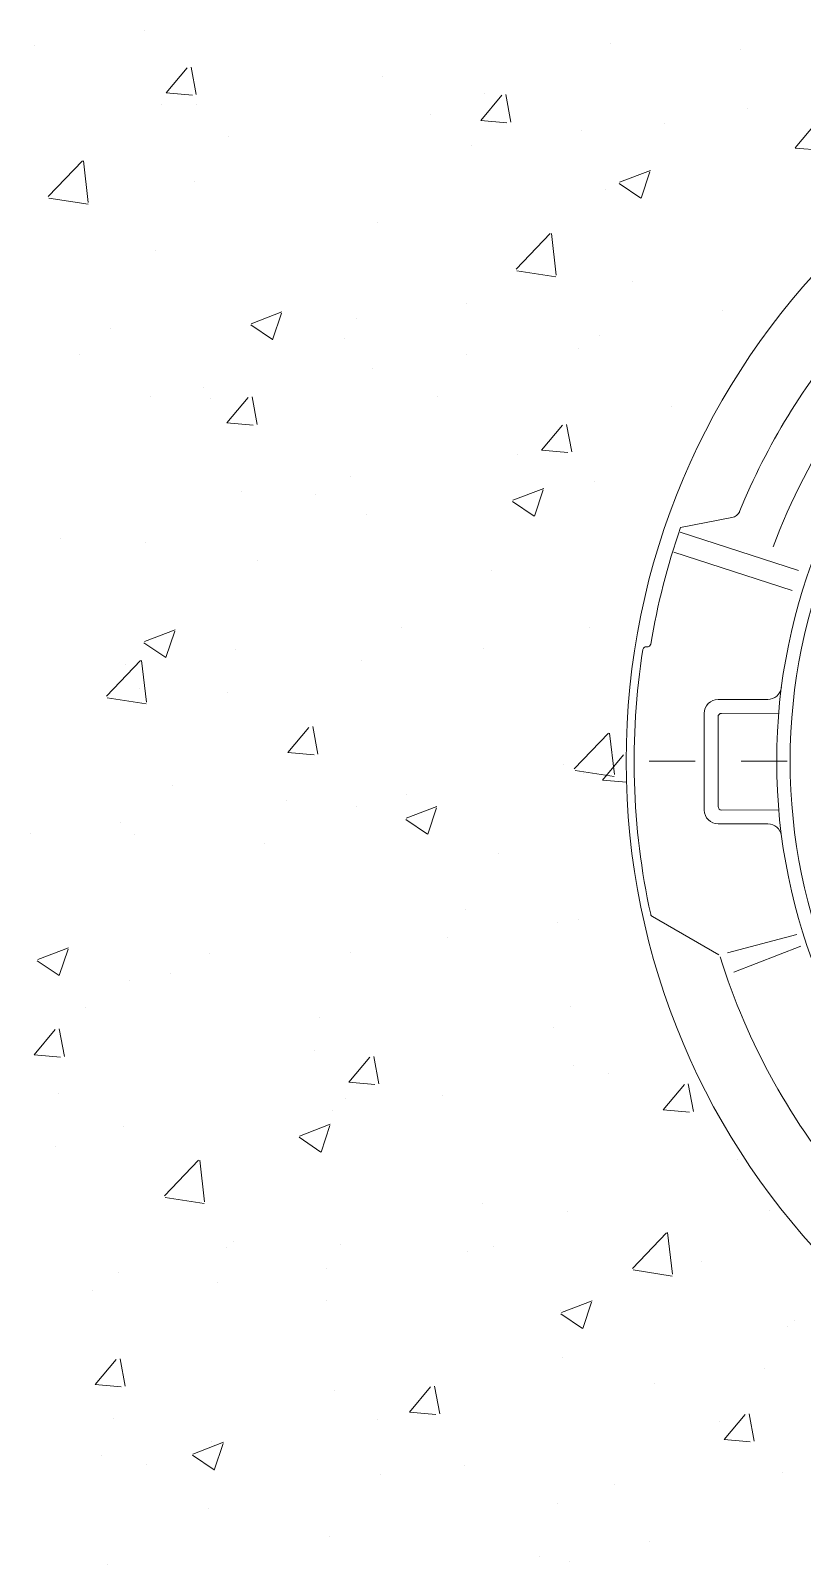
# Model space of a CAD drawing. Header units: millimetres. Extents: x 100 to 1222, y 100 to 694.
# Drawn here: x 300.968 to 302.644, y 528.104 to 531.436 of the extents above; entities that cross this region are included whole.
import ezdxf

# ---------------------------------------------------------------- set-up
doc = ezdxf.new("R2010")
doc.units = ezdxf.units.MM
doc.linetypes.add('SGC_DASHDOT', pattern=[1, 0.5, -0.25, 0, -0.25])
for name, color, linetype, lineweight in [('Alvenaria', 8, 'Continuous', 9), ('SGC-Conexoes (Linhas Externas)', 6, 'Continuous', 9), ('SGC-EIXOS', 9, 'SGC_DASHDOT', 9)]:
    doc.layers.add(name, color=color, linetype=linetype, lineweight=lineweight)

# ---------------------------------------------------------------- blocks, each defined once
blk = doc.blocks.new('BB-1-LC01-N0-D0-S0', base_point=(-177731.04, -35526.77))
at = {"layer": 'SGC-Conexoes (Linhas Externas)'}
for p, q in [((-178049.88, -35419.49), (-178088.73, -35404.46)), ((-178135.87, -35436.7), (-178097.42, -35414.5)), ((-178052.13, -35426.42), (-178092.39, -35415.75)), ((-178068.97, -35490.48), (-178097.77, -35490.45)), ((-178105.82, -35554.45), (-178105.78, -35498.45)), ((-178097.82, -35552.45), (-178097.78, -35500.45)), ((-178062.62, -35498.48), (-178095.78, -35498.45)), ((-178062.67, -35554.48), (-178095.82, -35554.45)), ((-178069.03, -35562.48), (-178097.83, -35562.45)), ((-178123.48, -35647.93), (-178054.96, -35625.67)), ((-178119.75, -35659.42), (-178051.22, -35637.16)), ((-178089.73, -35667.83), (-178119.51, -35662.07))]:
    blk.add_line(p, q, dxfattribs=at)
for radius in [420, 332.79, 325]:
    blk.add_circle((-177731.04, -35526.77), radius, dxfattribs=at)
for centre, radius, start, end in [((-177731.04, -35526.77), 382.66, 139.18297, 162.75945), ((-177731.04, -35526.77), 415.39, 167.66285, 188.95467), ((-178134.86, -35438.44), 2.01, 120, 167.66285), ((-178068.96, -35482.48), 8, 269.95188, 352.53301), ((-178097.78, -35498.45), 8, 89.95188, 179.95188), ((-178095.78, -35500.45), 2, 89.95188, 179.95188), ((-178097.82, -35554.45), 8, 179.95188, 269.95188), ((-178095.82, -35552.45), 2, 179.95188, 269.95188), ((-178069.04, -35570.48), 8, 7.36851, 89.95188), ((-178139.39, -35590.94), 2.03, 183.95845, 277.83999), ((-178138.75, -35594.93), 2.01, 9.49077, 98), ((-177731.04, -35526.77), 411.36, 189.49077, 199.20361), ((-177731.04, -35526.77), 357.1, 200.34014, 214.27699), ((-178090.87, -35673.76), 6.04, 22.22011, 79.06303), ((-177731.04, -35526.77), 382.66, 202.22011, 220.81703)]:
    blk.add_arc(centre, radius, start, end, dxfattribs=at)
at = {"layer": 'SGC-EIXOS'}
blk.add_line((-177311.04, -35526.77), (-178151.04, -35526.77), dxfattribs=at)

msp = doc.modelspace()

# ---------------------------------------------------------------- linework, layer by layer
at = {"layer": 'Alvenaria'}
for p, q in [((301.2148, 531.4359), (301.2148, 531.4359)), ((300.9763, 531.4045), (300.9763, 531.4045)), ((302.2275, 531.4071), (302.2275, 531.4071)), ((302.5098, 531.3956), (302.5098, 531.3956)), ((301.2624, 531.3005), (301.3083, 531.3553)), ((301.3279, 531.2971), (301.3169, 531.3568)), ((301.7328, 531.3357), (301.7328, 531.3357)), ((301.2624, 531.3005), (301.3193, 531.2955)), ((301.9456, 531.2408), (301.9915, 531.2955)), ((301.9543, 531.3002), (301.9543, 531.3002)), ((302.0111, 531.2373), (302.0001, 531.297)), ((301.2517, 531.2747), (301.2517, 531.2747)), ((301.3277, 531.2761), (301.3277, 531.2761)), ((301.8361, 531.2546), (301.8361, 531.2546)), ((302.5257, 531.2658), (302.5257, 531.2658)), ((301.9456, 531.2407), (302.0025, 531.2357)), ((302.1649, 531.2183), (302.1649, 531.2183)), ((302.3446, 531.2332), (302.3446, 531.2332)), ((302.6288, 531.181), (302.6747, 531.2357)), ((301.3988, 531.2049), (301.3988, 531.2049)), ((301.9265, 531.1869), (301.9265, 531.1869)), ((302.6288, 531.1809), (302.6857, 531.176)), ((301.0062, 531.0756), (301.0804, 531.1529)), ((301.0931, 531.0627), (301.0826, 531.1532)), ((302.2475, 531.1064), (302.3142, 531.132)), ((302.294, 531.0717), (302.3133, 531.1292)), ((301.3249, 531.1077), (301.3249, 531.1077)), ((302.216, 531.09), (302.216, 531.09)), ((302.2463, 531.1037), (302.2937, 531.0718)), ((301.0078, 531.072), (301.0926, 531.0589)), ((301.7212, 531.0186), (301.7212, 531.0186)), ((302.0227, 530.9179), (302.0969, 530.9952)), ((302.1097, 530.905), (302.0992, 530.9955)), ((301.2401, 530.9577), (301.2401, 530.9577)), ((302.0244, 530.9144), (302.1091, 530.9013)), ((302.2751, 530.8901), (302.2751, 530.8901)), ((301.4472, 530.7992), (301.5139, 530.8248)), ((301.4937, 530.7645), (301.513, 530.822)), ((301.9144, 530.8426), (301.9144, 530.8426)), ((302.4705, 530.8272), (302.4705, 530.8272)), ((301.1422, 530.7894), (301.1422, 530.7894)), ((301.446, 530.7965), (301.4934, 530.7646)), ((301.6759, 530.8112), (301.6759, 530.8112)), ((301.6507, 530.7679), (301.6507, 530.7679)), ((302.1591, 530.7464), (302.1591, 530.7464)), ((302.2044, 530.773), (302.2044, 530.773)), ((301.0744, 530.732), (301.0744, 530.732)), ((301.915, 530.7319), (301.915, 530.7319)), ((301.7097, 530.7015), (301.7097, 530.7015)), ((301.343, 530.6614), (301.343, 530.6614)), ((301.2285, 530.6406), (301.2285, 530.6406)), ((301.3595, 530.6365), (301.3595, 530.6365)), ((301.3945, 530.5841), (301.4405, 530.6388)), ((301.4601, 530.5806), (301.4491, 530.6403)), ((301.8515, 530.64), (301.8515, 530.64)), ((302.36, 530.6185), (302.36, 530.6185)), ((301.3945, 530.584), (301.4515, 530.579)), ((302.0777, 530.5243), (302.1236, 530.579)), ((302.1433, 530.5209), (302.1323, 530.5806)), ((302.0245, 530.5144), (302.0245, 530.5144)), ((302.0777, 530.5243), (302.1347, 530.5193)), ((302.1432, 530.5227), (302.1432, 530.5227)), ((301.6638, 530.4669), (301.6638, 530.4669)), ((302.1928, 530.4559), (302.1928, 530.4559)), ((301.4253, 530.4355), (301.4253, 530.4355)), ((301.5877, 530.4274), (301.5877, 530.4274)), ((302.0145, 530.413), (302.0619, 530.3811)), ((302.0158, 530.4157), (302.0825, 530.4413)), ((302.0623, 530.381), (302.0816, 530.4385)), ((301.6981, 530.3845), (301.6981, 530.3845)), ((301.0323, 530.332), (301.0323, 530.332)), ((301.217, 530.3235), (301.217, 530.3235)), ((301.4612, 530.2837), (301.4612, 530.2837)), ((301.9696, 530.2623), (301.9696, 530.2623)), ((301.2155, 530.1085), (301.2821, 530.1341)), ((301.262, 530.0737), (301.2813, 530.1313)), ((301.774, 530.1387), (301.774, 530.1387)), ((302.1812, 530.1388), (302.1812, 530.1388)), ((301.2142, 530.1058), (301.2616, 530.0739)), ((301.4132, 530.0912), (301.4132, 530.0912)), ((301.9515, 530.0941), (301.9515, 530.0941)), ((301.1325, 529.9901), (301.2066, 530.0674)), ((301.1748, 530.0598), (301.1748, 530.0598)), ((301.2194, 529.9772), (301.2089, 530.0677)), ((301.6865, 530.0674), (301.6865, 530.0674)), ((301.1341, 529.9865), (301.2188, 529.9734)), ((301.2054, 530.0064), (301.2054, 530.0064)), ((301.396, 529.9987), (301.396, 529.9987)), ((301.5267, 529.8676), (301.5726, 529.9223)), ((301.5922, 529.8642), (301.5812, 529.9239)), ((302.149, 529.8324), (302.2232, 529.9097)), ((302.236, 529.8195), (302.2254, 529.91)), ((301.5267, 529.8676), (301.5836, 529.8626)), ((302.2099, 529.8078), (302.2558, 529.8626)), ((302.1249, 529.8422), (302.1249, 529.8422)), ((302.1507, 529.8289), (302.2354, 529.8157)), ((302.1696, 529.8217), (302.1696, 529.8217)), ((301.2757, 529.797), (301.2757, 529.797)), ((302.2099, 529.8078), (302.2623, 529.8032)), ((301.5234, 529.7631), (301.5234, 529.7631)), ((301.6749, 529.7503), (301.6749, 529.7503)), ((301.784, 529.725), (301.8507, 529.7506)), ((301.7841, 529.7755), (301.7841, 529.7755)), ((301.8305, 529.6903), (301.8498, 529.7478)), ((301.1626, 529.7156), (301.1626, 529.7156)), ((301.7828, 529.7223), (301.8302, 529.6904)), ((300.968, 529.6906), (300.968, 529.6906)), ((301.1938, 529.6893), (301.1938, 529.6893)), ((301.4765, 529.6691), (301.4765, 529.6691)), ((301.985, 529.6476), (301.985, 529.6476)), ((301.9122, 529.5257), (301.9122, 529.5257)), ((302.1128, 529.498), (302.1128, 529.498)), ((302.158, 529.5046), (302.158, 529.5046)), ((301.8744, 529.4666), (301.8744, 529.4666)), ((300.9825, 529.4151), (301.0299, 529.3832)), ((300.9837, 529.4178), (301.0504, 529.4434)), ((301.0302, 529.383), (301.0495, 529.4406)), ((301.3567, 529.4304), (301.3567, 529.4304)), ((301.6633, 529.4332), (301.6633, 529.4332)), ((301.2728, 529.3874), (301.2728, 529.3874)), ((301.1822, 529.3722), (301.1822, 529.3722)), ((301.0862, 529.3129), (301.0862, 529.3129)), ((302.1404, 529.3166), (302.1404, 529.3166)), ((301.5946, 529.2914), (301.5946, 529.2914)), ((300.9757, 529.2109), (301.0216, 529.2656)), ((301.0412, 529.2075), (301.0302, 529.2672)), ((302.1031, 529.2699), (302.1031, 529.2699)), ((301.5849, 529.2213), (301.5849, 529.2213)), ((300.9757, 529.2109), (301.0326, 529.2059)), ((301.6589, 529.1511), (301.7048, 529.2059)), ((301.7244, 529.1477), (301.7134, 529.2074)), ((302.1465, 529.1876), (302.1465, 529.1876)), ((301.6589, 529.1511), (301.7158, 529.1461)), ((302.223, 529.1698), (302.223, 529.1698)), ((302.3421, 529.0914), (302.388, 529.1461)), ((302.4076, 529.0879), (302.3966, 529.1476)), ((301.0295, 529.1259), (301.0295, 529.1259)), ((301.6517, 529.1161), (301.6517, 529.1161)), ((301.8622, 529.1223), (301.8622, 529.1223)), ((301.6238, 529.0909), (301.6238, 529.0909)), ((302.342, 529.0913), (302.399, 529.0863)), ((301.1706, 529.0552), (301.1706, 529.0552)), ((301.5523, 529.0343), (301.6189, 529.0599)), ((301.5988, 528.9995), (301.6181, 529.0571)), ((301.551, 529.0316), (301.5984, 528.9997)), ((301.0222, 529.0117), (301.0222, 529.0117)), ((301.2587, 528.9046), (301.3329, 528.9819)), ((301.3457, 528.8917), (301.3352, 528.9822)), ((302.5042, 528.9833), (302.5042, 528.9833)), ((301.2604, 528.901), (301.3451, 528.8879)), ((301.9487, 528.8879), (301.9487, 528.8879)), ((302.1349, 528.8705), (302.1349, 528.8705)), ((302.574, 528.8733), (302.574, 528.8733)), ((302.2753, 528.7469), (302.3495, 528.8242)), ((302.3623, 528.734), (302.3517, 528.8245)), ((301.3932, 528.7926), (301.3932, 528.7926)), ((301.4092, 528.8046), (301.4092, 528.8046)), ((301.6402, 528.7991), (301.6402, 528.7991)), ((301.9176, 528.7832), (301.9176, 528.7832)), ((301.9724, 528.7941), (301.9724, 528.7941)), ((301.6117, 528.7466), (301.6117, 528.7466)), ((302.4261, 528.7617), (302.4261, 528.7617)), ((301.159, 528.7381), (301.159, 528.7381)), ((301.3732, 528.7152), (301.3732, 528.7152)), ((302.277, 528.7434), (302.3617, 528.7302)), ((301.1015, 528.6982), (301.1015, 528.6982)), ((301.61, 528.6767), (301.61, 528.6767)), ((302.1185, 528.6552), (302.1185, 528.6552)), ((302.1196, 528.6481), (302.167, 528.6162)), ((302.1208, 528.6508), (302.1875, 528.6764)), ((302.1673, 528.6161), (302.1866, 528.6736)), ((302.6123, 528.6205), (302.6123, 528.6205)), ((302.6269, 528.6337), (302.6269, 528.6337)), ((301.1078, 528.4945), (301.1537, 528.5492)), ((301.1734, 528.491), (301.1624, 528.5507)), ((302.1233, 528.5534), (302.1233, 528.5534)), ((302.5618, 528.529), (302.5618, 528.529)), ((301.1078, 528.4944), (301.1648, 528.4894)), ((301.6286, 528.482), (301.6286, 528.482)), ((301.791, 528.4347), (301.8369, 528.4894)), ((301.8566, 528.4312), (301.8455, 528.4909)), ((302.3234, 528.4976), (302.3234, 528.4976)), ((301.1475, 528.421), (301.1475, 528.421)), ((301.7218, 528.4184), (301.7218, 528.4184)), ((301.791, 528.4346), (301.848, 528.4297)), ((302.4649, 528.4149), (302.4649, 528.4149)), ((302.4742, 528.3749), (302.5201, 528.4296)), ((302.5398, 528.3715), (302.5287, 528.4312)), ((301.3205, 528.3436), (301.3872, 528.3692)), ((301.3611, 528.3709), (301.3611, 528.3709)), ((301.367, 528.3088), (301.3863, 528.3664)), ((302.4742, 528.3749), (302.5311, 528.3699)), ((301.1226, 528.3395), (301.1226, 528.3395)), ((301.2197, 528.3205), (301.2197, 528.3205)), ((301.3193, 528.3409), (301.3667, 528.309)), ((301.9094, 528.3196), (301.9094, 528.3196)), ((301.7281, 528.299), (301.7281, 528.299)), ((302.6008, 528.3034), (302.6008, 528.3034)), ((302.2366, 528.2775), (302.2366, 528.2775)), ((301.3539, 528.2242), (301.3539, 528.2242)), ((302.1117, 528.2363), (302.1117, 528.2363)), ((301.617, 528.1649), (301.617, 528.1649)), ((302.3113, 528.1533), (302.3113, 528.1533)), ((302.0728, 528.1219), (302.0728, 528.1219)), ((301.1359, 528.1039), (301.1359, 528.1039)), ((302.1376, 528.1105), (302.1376, 528.1105))]:
    msp.add_line(p, q, dxfattribs=at)

# ---------------------------------------------------------------- block references
at = {"layer": 'SGC-Conexoes (Linhas Externas)', "xscale": -0.00375, "yscale": 0.00375, "zscale": 0.00375, "rotation": 180}
msp.add_blockref('BB-1-LC01-N0-D0-S0', (303.8366, 529.8489), dxfattribs=at)

doc.saveas('drawing.dxf')
